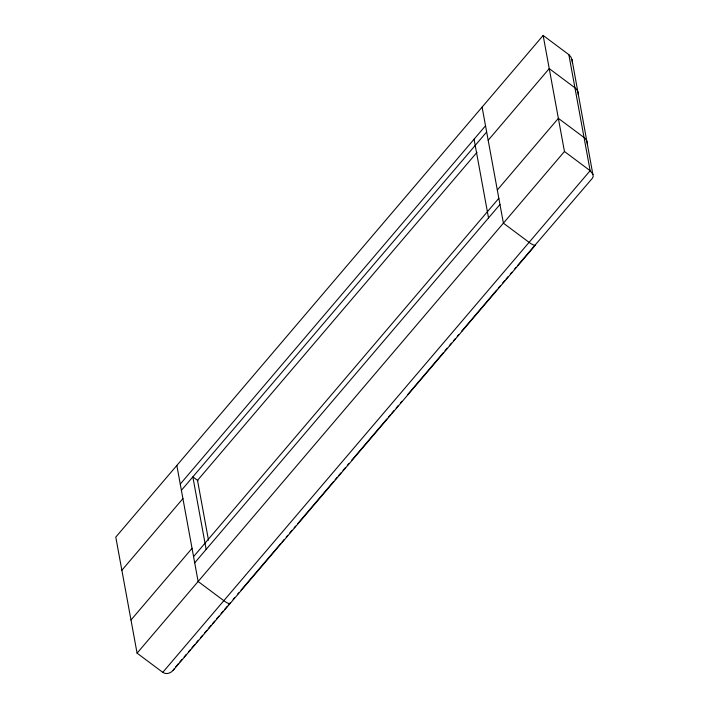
<?xml version="1.0" encoding="UTF-8"?>
<svg xmlns="http://www.w3.org/2000/svg" width="709" height="709" viewBox="0 0 709 709"><rect width="100%" height="100%" fill="white"/><g stroke="black" fill="none" stroke-linecap="round" stroke-linejoin="round"><path stroke-width="1.06" d="M517.57 265.556L592.458 178.163L593.22 176.408L571.986 59.591L570.763 56.738L568.848 54.646L543.147 35.45L115.78 537.112L137.076 653.157L162.778 672.354C166.863 675.278 172.358 672.513 174.449 668.454M180.254 484.096L485.523 125.768M181.398 490.309L486.658 131.98M477.015 152.275L197.519 480.365L208.49 540.152M121.868 570.266L182.922 498.604M488.182 140.276L549.236 68.605L574.928 87.801A9.066 8.499 -10.4 0 1 578.243 94.802M130.997 620.003L192.042 548.332M497.31 190.003L558.364 118.341L584.056 137.528A9.066 8.499 -10.4 0 1 587.371 144.539M193.566 556.627L498.835 198.298M194.709 562.84L499.969 204.511M137.076 653.157L564.453 151.496L543.147 35.45M162.778 672.354L590.145 170.692L568.848 54.646M175.646 666.921L178.482 663.597M179.9 661.931L182.027 659.432M184.154 656.933L186.29 654.434M188.417 651.934L190.544 649.435M191.962 647.778L194.798 644.446M196.216 642.779L198.343 640.28M200.47 637.781L202.597 635.282M204.733 632.783L206.86 630.292M208.278 628.626L211.114 625.294M212.532 623.628L214.659 621.128M216.786 618.629L218.913 616.13M221.04 613.631L223.175 611.14M224.593 609.474L227.429 606.142M228.847 604.476L230.265 602.81A9.066 2.074 40.4 0 1 223.831 600.683L198.13 581.495L176.833 465.45M233.137 599.442L234.573 597.749M237.444 594.381L238.889 592.689M241.042 590.163L280.542 543.794M281.978 542.101L284.132 539.576M286.294 537.05L287.73 535.357M289.884 532.831L292.037 530.305M294.191 527.771L295.626 526.087M297.78 523.552L333.7 481.402M335.135 479.709L337.289 477.184M338.725 475.5L340.878 472.965M343.032 470.439L345.186 467.913M347.339 465.379L348.784 463.695M351.655 460.318L386.848 419.01M388.284 417.326L390.437 414.792M391.873 413.108L394.027 410.573M396.189 408.047L398.343 405.521M400.496 402.987L401.932 401.303M407.675 394.558L443.595 352.4M445.03 350.716L447.184 348.181M449.338 345.655L451.491 343.129M453.645 340.595L455.081 338.911M457.234 336.385L458.679 334.692M461.55 331.325L496.743 290.008M498.179 288.324L500.332 285.798M502.486 283.263L504.648 280.737M506.084 279.045L508.238 276.519M510.391 273.993L511.827 272.3M514.699 268.933L516.134 267.249M173.005 670.537L535.366 245.181M564.453 151.496L590.145 170.692L593.061 174.458M197.944 480.684L192.848 476.873L206.159 549.404M482.093 107.112L503.399 223.167L529.091 242.354A9.066 2.074 40.4 0 0 535.525 244.481M474.073 139.203L488.528 217.947M571.986 59.591L572.393 62.924"/></g></svg>
